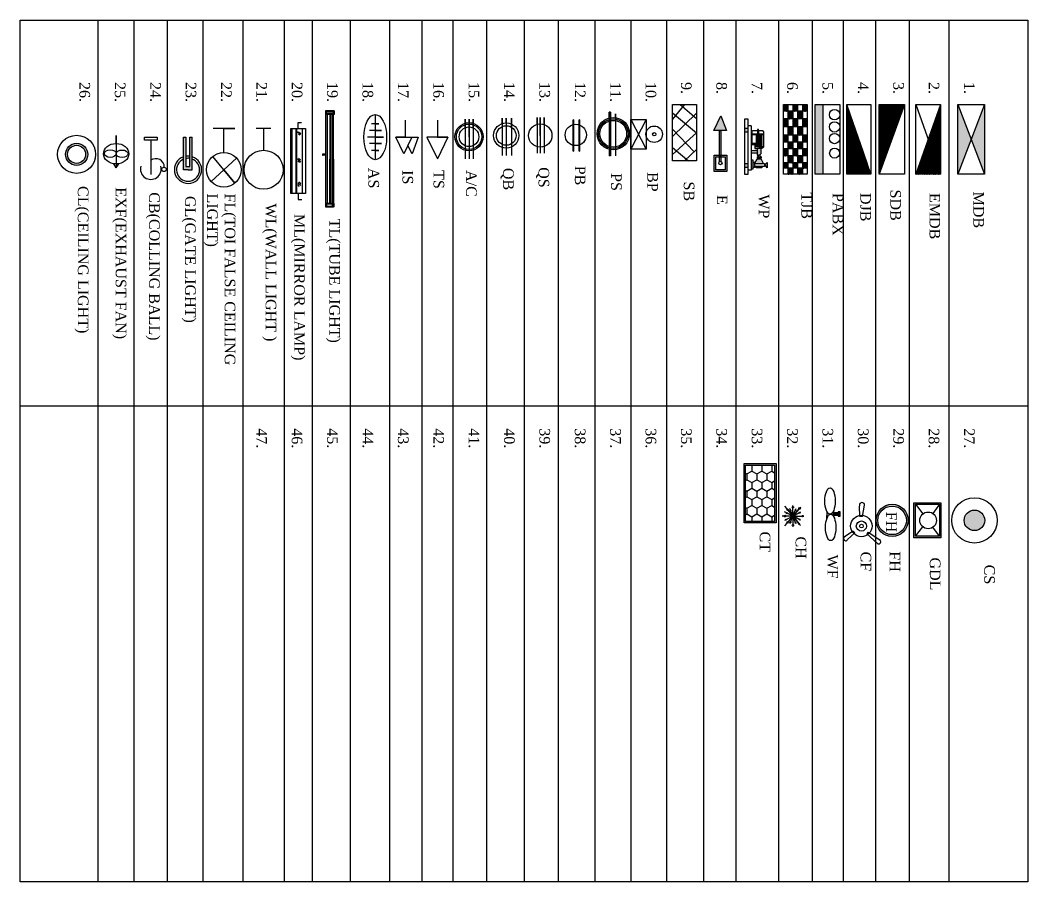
# Model space of a CAD drawing. Header units: inches. Extents: x -864 to 7238, y 1071 to 2315.
# Drawn here: x 6952.7 to 7237.6, y 1092.5 to 1336.1 of the extents above; entities that cross this region are included whole.
import ezdxf

# ---------------------------------------------------------------- set-up
doc = ezdxf.new("R2010")
doc.units = ezdxf.units.IN
for name, color, linetype in [('AC', 52, 'Continuous'), ('AS', 11, 'Continuous'), ('BP', 6, 'Continuous'), ('CL', 20, 'Continuous'), ('CS', 90, 'Continuous'), ('DJB', 130, 'Continuous'), ('Door', 201, 'Continuous'), ('E', 10, 'Continuous'), ('EMDB', 90, 'Continuous'), ('EXF', 184, 'Continuous'), ('FL', 10, 'Continuous'), ('GDL', 244, 'Continuous'), ('IS', 193, 'Continuous'), ('Layer1', 6, 'Continuous'), ('MDB', 1, 'Continuous'), ('PABX', 66, 'Continuous'), ('PB', 170, 'Continuous'), ('PS', 22, 'Continuous'), ('QB', 40, 'Continuous'), ('QS', 20, 'Continuous'), ('SB', 5, 'Continuous'), ('SDB', 14, 'Continuous'), ('tj', 106, 'Continuous'), ('TJB', 16, 'Continuous'), ('TL', 6, 'Continuous'), ('TS', 21, 'Continuous'), ('WL', 130, 'Continuous')]:
    doc.layers.add(name, color=color, linetype=linetype)
doc.styles.get("Standard").update_dxf_attribs({"font": 'times.ttf'})
pattern_1 = [(315, (7054.87695, 1517.70427), (0.08838835, 0.08838835), [])]

# ---------------------------------------------------------------- blocks, each defined once
blk = doc.blocks.new('CF')
for p, q in [((6037.72, 1830.31), (6039.92, 1833.58)), ((6038.16, 1829.89), (6040.97, 1832.88)), ((6033.29, 1828.68), (6030.07, 1829.25)), ((6037.72, 1830.31), (6038.16, 1829.89)), ((6029.84, 1827.84), (6029.83, 1827.84)), ((6033.29, 1827.89), (6030.33, 1827.85)), ((6033.29, 1828.68), (6033.29, 1827.89)), ((6037.88, 1826.54), (6037.39, 1826.07)), ((6037.39, 1826.07), (6039.04, 1823.62)), ((6037.88, 1826.54), (6039.82, 1824.44))]:
    blk.add_line(p, q)
for radius in [3.04, 1.43, 0.523]:
    blk.add_circle((6035.99, 1828.35), radius)
for centre, radius, start, end in [((6040.43, 1833.24), 0.633, 316.8291, 156.5651), ((6030.07, 1828.52), 0.723, 70.015, 290.2697), ((6039.58, 1823.89), 0.604, 205.9029, 67.2743)]:
    blk.add_arc(centre, radius, start, end)
at = {"insert": (6043.22, 1831.13), "char_height": 3, "width": 24.2063, "attachment_point": 1}
blk.add_mtext('{\\fTimes New Roman|b0|i0|c0|p18;CF}', dxfattribs=at)

msp = doc.modelspace()

# ---------------------------------------------------------------- hatches: boundary and pattern name
at = {"layer": 'BP'}
h = msp.add_hatch(color=256, dxfattribs=at)
h.paths.add_polyline_path([(7157.41, 1210.73), (7157.41, 1193.98), (7166.42, 1193.98), (7166.42, 1210.73)])
h.paths.add_polyline_path([(7157.81, 1210.33), (7157.81, 1194.38), (7166.02, 1194.38), (7166.02, 1210.33)], flags=16)
h = msp.add_hatch(dxfattribs=at)
h.set_pattern_fill('HONEY', color=256, scale=12.907929, angle=-90, style=0)
h.set_pattern_definition([(270, (5820.9696, 5193.9258), (1.3973243, -2.4202367), [1.6134911, -3.2269823]), (30, (5820.9696, 5193.9258), (1.39732432, 2.4202367), [1.6134911, -3.2269823]), (330, (5820.9696, 5193.9258), (2.79464864, -5e-09), [-3.2269823, 1.6134911])])
h.paths.add_polyline_path([(7166.02, 1194.38), (7166.02, 1210.33), (7157.81, 1210.33), (7157.81, 1194.38)])
at = {"layer": 'CL'}
h = msp.add_hatch(color=256, dxfattribs=at)
h.paths.add_polyline_path([(6971.85, 1298.14, 1), (6965.56, 1298.14, 1)])
h.paths.add_polyline_path([(6971.25, 1298.14, 1), (6966.16, 1298.14, 1)], flags=16)
at = {"layer": 'CS'}
msp.add_hatch(color=256, dxfattribs=at).paths.add_polyline_path([(7225.42, 1194.69, 1), (7219.6, 1194.69, 1)])
at = {"layer": 'DJB'}
h = msp.add_hatch(dxfattribs=at)
h.set_pattern_fill('ANSI31', color=256, angle=-90, style=0)
h.set_pattern_definition(pattern_1)
h.paths.add_polyline_path([(7186.43, 1292.53), (7193.26, 1292.53), (7186.43, 1312.21)])
h = msp.add_hatch(color=256, dxfattribs=at)
h.paths.add_polyline_path([(7203.78, 1194.69, 1), (7194.7, 1194.69, 1)])
h.paths.add_polyline_path([(7203.28, 1194.69, 1), (7195.2, 1194.69, 1)], flags=16)
h.paths.add_polyline_path([(7201.28, 1197.86), (7201.28, 1190.86), (7196.78, 1190.86), (7196.78, 1197.86)], flags=8)
at = {"layer": 'E'}
h = msp.add_hatch(color=256, dxfattribs=at)
h.paths.add_polyline_path([(7152, 1297.41), (7152, 1293.8), (7149.39, 1293.8), (7149.39, 1297.41), (7150.43, 1297.41), (7150.43, 1297.91), (7148.89, 1297.91), (7148.89, 1293.3), (7152.5, 1293.3), (7152.5, 1297.91), (7150.88, 1297.91), (7150.88, 1297.41)])
h.paths.add_polyline_path([(7150.88, 1296.12), (7150.88, 1297.41), (7150.43, 1297.41), (7150.43, 1296.05, -0.164945), (7150.72, 1296.15, -0.087892)], flags=17)
h.paths.add_polyline_path([(7150.88, 1297.91), (7150.88, 1304.87), (7150.43, 1304.87), (7150.43, 1297.91)])
h.paths.add_polyline_path([(7152.45, 1304.87), (7150.82, 1309.04), (7148.82, 1304.87)])
msp.add_hatch(color=256, dxfattribs=at).paths.add_polyline_path([(7150.88, 1297.41), (7150.88, 1297.91), (7150.43, 1297.91), (7150.43, 1297.41)])
at = {"layer": 'EMDB'}
h = msp.add_hatch(dxfattribs=at)
h.set_pattern_fill('ANSI35', color=256, angle=-90, style=0)
h.set_pattern_definition([(315, (7054.87695, 1517.70427), (0.1767767, 0.1767767), []), (315, (7054.87695, 1517.5275), (0.1767767, 0.1767767), [0.3125, -0.0625, 0, -0.0625])])
h.paths.add_polyline_path([(7212.93, 1292.53), (7212.93, 1312.21), (7209.44, 1302.37)])
h.paths.add_polyline_path([(7212.93, 1292.53), (7209.44, 1302.37), (7205.95, 1292.53)])
at = {"layer": 'GDL'}
h = msp.add_hatch(color=256, dxfattribs=at)
h.paths.add_polyline_path([(7205.41, 1199.68), (7205.41, 1189.78), (7213.04, 1189.78), (7213.04, 1199.68)])
h.paths.add_polyline_path([(7205.81, 1199.28), (7205.81, 1190.18), (7212.64, 1190.18), (7212.64, 1199.28)], flags=16)
at = {"layer": 'Layer1'}
h = msp.add_hatch(color=256, dxfattribs=at)
h.paths.add_polyline_path([(7184.03, 1196.36), (7184.03, 1196.83), (7182.6, 1196.83), (7182.59, 1196.63), (7182.59, 1196.18), (7183.01, 1196.18), (7183.01, 1196.36)])
h.paths.add_polyline_path([(7184.55, 1195.88), (7184.55, 1197.09), (7184.03, 1197.09), (7184.03, 1195.88)])
at = {"layer": 'MDB'}
h = msp.add_hatch(color=256, dxfattribs=at)
h.paths.add_polyline_path([(7225.39, 1292.53), (7225.39, 1312.21), (7221.61, 1302.37)])
h.paths.add_polyline_path([(7221.61, 1302.37), (7217.83, 1312.21), (7217.83, 1292.53)])
h = msp.add_hatch(color=256, dxfattribs=at)
edge = h.paths.add_edge_path()
edge.add_arc((7171.19, 1195.88), 0.0566, 0, 360)
edge = h.paths.add_edge_path()
edge.add_arc((7171.19, 1198.4), 0.184, 0, 360)
edge = h.paths.add_edge_path()
edge.add_arc((7171.89, 1197.58), 0.139, 0, 360)
edge = h.paths.add_edge_path()
edge.add_arc((7173.06, 1198.06), 0.232, 0, 360)
edge = h.paths.add_edge_path()
edge.add_arc((7173.05, 1196.85), 0.148, 0, 360)
edge = h.paths.add_edge_path()
edge.add_arc((7173.94, 1195.88), 0.195, 0, 360)
edge = h.paths.add_edge_path()
edge.add_arc((7173.06, 1194.93), 0.136, 0, 360)
edge = h.paths.add_edge_path()
edge.add_arc((7172.98, 1193.66), 0.132, 0, 360)
edge = h.paths.add_edge_path()
edge.add_arc((7171.96, 1194), 0.133, 0, 360)
edge = h.paths.add_edge_path()
edge.add_arc((7171.19, 1193.3), 0.175, 0, 360)
edge = h.paths.add_edge_path()
edge.add_arc((7170.46, 1194.15), 0.158, 0, 360)
edge = h.paths.add_edge_path()
edge.add_arc((7169.72, 1194.15), 0.22, 0, 360)
edge = h.paths.add_edge_path()
edge.add_arc((7169.3, 1194.89), 0.136, 0, 360)
edge = h.paths.add_edge_path()
edge.add_arc((7168.89, 1195.88), 0.233, 0, 360)
edge = h.paths.add_edge_path()
edge.add_arc((7169.5, 1196.73), 0.161, 0, 360)
edge = h.paths.add_edge_path()
edge.add_arc((7169.71, 1197.7), 0.191, 0, 360)
edge = h.paths.add_edge_path()
edge.add_arc((7170.54, 1197.45), 0.142, 0, 360)
at = {"layer": 'PABX'}
msp.add_hatch(color=256, dxfattribs=at).paths.add_polyline_path([(7179.69, 1292.53), (7179.69, 1312.21), (7177.48, 1312.21), (7177.48, 1292.53)])
at = {"layer": 'PB'}
h = msp.add_hatch(color=256, dxfattribs=at)
h.paths.add_polyline_path([(7110.91, 1306.44), (7110.91, 1307.87, 1), (7110.81, 1307.87), (7110.81, 1306.48, -0.008971)])
h.paths.add_polyline_path([(7109.21, 1306.59), (7109.21, 1307.87, 1), (7109.11, 1307.87), (7109.11, 1306.57, -0.008622)])
h.paths.add_polyline_path([(7110.91, 1300.82), (7110.91, 1306.44, 0.008971), (7110.81, 1306.48), (7110.81, 1300.78, 0.008971)])
h.paths.add_polyline_path([(7109.21, 1300.67), (7109.21, 1306.59, 0.008622), (7109.11, 1306.57), (7109.11, 1300.69, 0.008622)])
h.paths.add_polyline_path([(7110.91, 1299.05), (7110.91, 1300.82, -0.008971), (7110.81, 1300.78), (7110.81, 1299.05, 1)])
h.paths.add_polyline_path([(7109.21, 1299.05), (7109.21, 1300.67, -0.008622), (7109.11, 1300.69), (7109.11, 1299.05, 1)])
at = {"layer": 'PS'}
h = msp.add_hatch(color=256, dxfattribs=at)
h.paths.add_polyline_path([(7119.66, 1308.49), (7119.66, 1310.09), (7119.26, 1310.09), (7119.26, 1308.4, -0.02234)])
h.paths.add_polyline_path([(7119.66, 1308.08), (7119.66, 1308.49, 0.02234), (7119.26, 1308.4), (7119.26, 1307.99, -0.024593)])
h.paths.add_polyline_path([(7119.66, 1307.67), (7119.66, 1308.08, 0.024593), (7119.26, 1307.99), (7119.26, 1307.57, -0.027368)])
h.paths.add_polyline_path([(7119.66, 1300.27), (7119.66, 1307.67, 0.027368), (7119.26, 1307.57), (7119.26, 1300.37, 0.027368)])
h.paths.add_polyline_path([(7119.66, 1299.86), (7119.66, 1300.27, -0.027368), (7119.26, 1300.37), (7119.26, 1299.95, 0.024593)])
h.paths.add_polyline_path([(7119.66, 1299.45), (7119.66, 1299.86, -0.024593), (7119.26, 1299.95), (7119.26, 1299.54, 0.02234)])
h.paths.add_polyline_path([(7119.66, 1297.68), (7119.66, 1299.45, -0.02234), (7119.26, 1299.54), (7119.26, 1297.68)])
at = {"layer": 'SDB'}
h = msp.add_hatch(dxfattribs=at)
h.set_pattern_fill('ANSI31', color=256, angle=-90, style=0)
h.set_pattern_definition(pattern_1)
h.paths.add_polyline_path([(7195.54, 1292.53), (7202.78, 1312.21), (7195.54, 1312.21)])
at = {"layer": 'tj'}
h = msp.add_hatch(color=256, dxfattribs=at)
h.paths.add_polyline_path([(7158.5, 1304.38), (7158.5, 1305.48), (7157.47, 1305.48), (7157.47, 1304.38)])
h.paths.add_polyline_path([(7158.5, 1294.39), (7158.5, 1295.42), (7157.47, 1295.42), (7157.47, 1294.39)])
h.paths.add_polyline_path([(7162.87, 1295.55), (7162.18, 1296.86), (7161.21, 1296.88), (7160.32, 1295.55)])
h.paths.add_polyline_path([(7160.32, 1294.44), (7160.32, 1295.91), (7159.93, 1295.91), (7159.93, 1294.44)])
h.paths.add_polyline_path([(7159.93, 1294.08), (7159.93, 1296.46), (7159.39, 1296.46), (7159.39, 1294.08)])
h.paths.add_polyline_path([(7163.93, 1294.37), (7163.93, 1295.86), (7163.47, 1295.34), (7163.18, 1295.34), (7163.18, 1294.87), (7163.54, 1294.87)])
h.paths.add_polyline_path([(7162.18, 1297.45), (7161.74, 1297.92), (7161.46, 1297.92), (7161.21, 1297.45)])
h.paths.add_polyline_path([(7162.18, 1297.11), (7162.18, 1297.45), (7161.21, 1297.45), (7161.21, 1297.11)])
h.paths.add_polyline_path([(7161.46, 1297.92), (7161.74, 1297.92), (7162.2, 1298.4), (7162.2, 1299.75), (7161.05, 1299.75), (7161.05, 1297.89)])
h.paths.add_polyline_path([(7161.73, 1299.75), (7161.73, 1300.31), (7160.74, 1300.31), (7160.74, 1301.18), (7159.39, 1301.18), (7159.39, 1300.9), (7160.39, 1300.9), (7160.39, 1300.73), (7160.39, 1299.75), (7161.05, 1299.75)])
h.paths.add_polyline_path([(7162.2, 1299.75), (7162.27, 1299.8), (7162.27, 1300.31), (7161.91, 1300.31), (7161.91, 1299.75)])
h.paths.add_polyline_path([(7162.93, 1300.31), (7162.27, 1300.31), (7162.27, 1299.8)])
h.paths.add_polyline_path([(7162.93, 1300.31), (7162.93, 1303.67), (7162.27, 1303.67), (7162.27, 1300.31)])
h.paths.add_polyline_path([(7162.93, 1303.67), (7162.93, 1303.87), (7162.27, 1303.87), (7162.27, 1303.67)])
h.paths.add_polyline_path([(7161.45, 1303.87), (7161.45, 1304.82), (7161.16, 1304.82), (7161.16, 1303.87)])
h.paths.add_polyline_path([(7161.45, 1300.31), (7161.45, 1303.67), (7161.16, 1303.67), (7161.16, 1300.31)])
h.paths.add_polyline_path([(7161.45, 1304.82), (7161.45, 1305.2), (7161.16, 1305.2), (7161.16, 1304.82)])
h.paths.add_polyline_path([(7161.91, 1303.67), (7161.91, 1303.87), (7161.73, 1303.87), (7161.73, 1303.67)])
h.paths.add_polyline_path([(7161.91, 1300.31), (7161.91, 1303.67), (7161.73, 1303.67), (7161.73, 1300.31)])
h.paths.add_polyline_path([(7160.99, 1300.31), (7160.99, 1303.67), (7160.84, 1303.67), (7160.84, 1300.31)])
h.paths.add_polyline_path([(7160.99, 1303.67), (7160.99, 1303.87), (7160.84, 1303.87), (7160.84, 1303.67)])
h = msp.add_hatch(color=256, dxfattribs=at)
h.paths.add_polyline_path([(7159.57, 1301.18), (7159.57, 1303.67), (7159.39, 1303.67), (7159.39, 1301.18)])
h.paths.add_polyline_path([(7159.57, 1303.87), (7159.57, 1304.61), (7159.39, 1304.41), (7159.39, 1303.87)])
h.paths.add_polyline_path([(7159.57, 1303.67), (7159.57, 1303.87), (7159.39, 1303.87), (7159.39, 1303.67)])
msp.add_hatch(color=256, dxfattribs=at).paths.add_polyline_path([(7162.42, 1294.31), (7162.42, 1294.74), (7160.81, 1294.74), (7160.81, 1294.31)])
at = {"layer": 'TJB'}
h = msp.add_hatch(dxfattribs=at)
h.set_pattern_fill('ANSI33', color=256, angle=-90, style=0)
h.set_pattern_definition([(315, (7054.87695, 1517.70427), (0.1767767, 0.1767767), []), (315, (7054.87695, 1517.5275), (0.1767767, 0.1767767), [0.125, -0.0625])])
h.paths.add_polyline_path([(7175.23, 1310.3), (7175.23, 1312.21), (7173.86, 1312.21), (7173.86, 1310.3)])
h.paths.add_polyline_path([(7175.23, 1305.91), (7175.23, 1308.16), (7173.86, 1308.16), (7173.86, 1305.91)])
h.paths.add_polyline_path([(7175.23, 1301.58), (7175.23, 1303.56), (7173.86, 1303.56), (7173.86, 1301.58)])
h.paths.add_polyline_path([(7175.23, 1297.71), (7175.23, 1299.7), (7173.86, 1299.7), (7173.86, 1297.71)])
h.paths.add_polyline_path([(7175.23, 1294.22), (7175.23, 1295.73), (7173.86, 1295.73), (7173.86, 1294.22)])
h.paths.add_polyline_path([(7173.86, 1308.16), (7173.86, 1310.3), (7172.5, 1310.3), (7172.5, 1308.16)])
h.paths.add_polyline_path([(7173.86, 1303.56), (7173.86, 1305.91), (7172.5, 1305.91), (7172.5, 1303.56)])
h.paths.add_polyline_path([(7173.86, 1299.7), (7173.86, 1301.58), (7172.5, 1301.58), (7172.5, 1299.7)])
h.paths.add_polyline_path([(7173.86, 1295.73), (7173.86, 1297.71), (7172.5, 1297.71), (7172.5, 1295.73)])
h.paths.add_polyline_path([(7173.86, 1292.53), (7173.86, 1294.22), (7172.5, 1294.22), (7172.5, 1292.53)])
h.paths.add_polyline_path([(7172.5, 1310.3), (7172.5, 1312.21), (7171.15, 1312.21), (7171.15, 1310.3)])
h.paths.add_polyline_path([(7172.5, 1305.91), (7172.5, 1308.16), (7171.15, 1308.16), (7171.15, 1305.91)])
h.paths.add_polyline_path([(7172.5, 1301.58), (7172.5, 1303.56), (7171.15, 1303.56), (7171.15, 1301.58)])
h.paths.add_polyline_path([(7172.5, 1297.71), (7172.5, 1299.7), (7171.15, 1299.7), (7171.15, 1297.71)])
h.paths.add_polyline_path([(7172.5, 1294.22), (7172.5, 1295.73), (7171.15, 1295.73), (7171.15, 1294.22)])
h.paths.add_polyline_path([(7171.15, 1308.16), (7171.15, 1310.3), (7169.79, 1310.3), (7169.79, 1308.16)])
h.paths.add_polyline_path([(7171.15, 1303.56), (7171.15, 1305.91), (7169.79, 1305.91), (7169.79, 1303.56)])
h.paths.add_polyline_path([(7171.15, 1299.7), (7171.15, 1301.58), (7169.79, 1301.58), (7169.79, 1299.7)])
h.paths.add_polyline_path([(7171.15, 1295.73), (7171.15, 1297.71), (7169.79, 1297.71), (7169.79, 1295.73)])
h.paths.add_polyline_path([(7171.15, 1292.53), (7171.15, 1294.22), (7169.79, 1294.22), (7169.79, 1292.53)])
h.paths.add_polyline_path([(7169.79, 1310.3), (7169.79, 1312.21), (7168.54, 1312.21), (7168.54, 1310.3)])
h.paths.add_polyline_path([(7169.79, 1305.91), (7169.79, 1308.16), (7168.54, 1308.16), (7168.54, 1305.91)])
h.paths.add_polyline_path([(7169.79, 1301.58), (7169.79, 1303.56), (7168.54, 1303.56), (7168.54, 1301.58)])
h.paths.add_polyline_path([(7169.79, 1297.71), (7169.79, 1299.7), (7168.54, 1299.7), (7168.54, 1297.71)])
h.paths.add_polyline_path([(7169.79, 1294.22), (7169.79, 1295.73), (7168.54, 1295.73), (7168.54, 1294.22)])
at = {"layer": 'TL'}
h = msp.add_hatch(color=256, dxfattribs=at)
h.paths.add_polyline_path([(7041.07, 1284.09), (7041.07, 1284.27), (7039.31, 1284.27), (7039.31, 1284.09)], flags=17)
h.paths.add_polyline_path([(7041.35, 1283.35), (7041.35, 1284.27), (7041.07, 1284.27), (7041.07, 1283.54), (7039.31, 1283.54), (7039.31, 1284.27), (7039.09, 1284.27), (7039.09, 1283.35)])
h.paths.add_polyline_path([(7041.27, 1309.44), (7041.27, 1309.68), (7039.31, 1309.68), (7039.31, 1309.44)])
h.paths.add_polyline_path([(7041.49, 1309.44), (7041.49, 1310.44), (7039.09, 1310.44), (7039.09, 1309.44), (7039.31, 1309.44), (7039.31, 1310.24), (7041.27, 1310.24), (7041.27, 1309.44)])
h = msp.add_hatch(color=256, dxfattribs=at)
h.paths.add_polyline_path([(7039.54, 1284.27), (7039.54, 1309.44), (7039.09, 1309.44), (7039.09, 1284.27)])
h.paths.add_polyline_path([(7040.55, 1284.27), (7040.55, 1309.44), (7040.29, 1309.44), (7040.22, 1284.27)])
h.paths.add_polyline_path([(7041.35, 1284.27), (7041.24, 1309.44), (7041.07, 1309.44), (7041.07, 1284.27)])
h = msp.add_hatch(color=6, dxfattribs=at)
h.paths.add_polyline_path([(7030.9, 1287.04), (7030.9, 1305.44), (7030.71, 1305.44), (7030.71, 1287.04)])
h.paths.add_polyline_path([(7029.59, 1287.04), (7029.59, 1305.44), (7029.27, 1305.44), (7029.27, 1287.04)])
for points in [[(7039.09, 1297.89), (7039.09, 1298.21), (7038.37, 1298.21, 1), (7038.37, 1297.89), (7038.42, 1297.89)], [(7041.49, 1283.35), (7041.49, 1284.27), (7041.35, 1284.27), (7041.35, 1284.27), (7041.07, 1284.27), (7041.07, 1283.54), (7039.31, 1283.54), (7039.31, 1284.27), (7039.09, 1284.27), (7039.09, 1283.35), (7041.35, 1283.35)]]:
    msp.add_hatch(color=256, dxfattribs=at).paths.add_polyline_path(points)
at = {"layer": 'WL'}
msp.add_hatch(color=256, dxfattribs=at).paths.add_polyline_path([(7000.21, 1293.78), (7001.36, 1293.78), (7001.36, 1303.02), (7000.76, 1303.02), (7000.76, 1294.69), (6999.57, 1294.69), (6999.57, 1303.02), (6998.94, 1303.02), (6998.94, 1293.78)])

# ---------------------------------------------------------------- linework, layer by layer
for p, q in [((6974.66, 1336.07), (6974.66, 1092.51)), ((6984.91, 1336.07), (6984.91, 1092.51)), ((6994.33, 1336.07), (6994.33, 1092.51)), ((7004.36, 1336.07), (7004.36, 1092.51)), ((7015.66, 1336.07), (7015.66, 1092.51)), ((7027.41, 1336.07), (7027.41, 1092.51)), ((7035.25, 1336.07), (7035.25, 1092.51)), ((7046.02, 1336.07), (7046.02, 1092.51)), ((7057.12, 1336.07), (7057.12, 1092.51)), ((7066.26, 1336.07), (7066.26, 1092.51)), ((7075.08, 1336.07), (7075.08, 1092.51)), ((7084.55, 1336.07), (7084.55, 1092.51)), ((7095.18, 1336.07), (7095.18, 1092.51)), ((7104.79, 1336.07), (7104.79, 1092.51)), ((7115.23, 1336.07), (7115.23, 1092.51)), ((7125.35, 1336.07), (7125.35, 1092.51)), ((7135.48, 1336.07), (7135.48, 1092.51)), ((7145.92, 1336.07), (7145.92, 1092.51)), ((7155.06, 1336.07), (7155.06, 1092.51)), ((7167.14, 1336.07), (7167.14, 1092.51)), ((7176.61, 1336.07), (7176.61, 1092.51)), ((7185.42, 1336.07), (7185.42, 1092.51)), ((7194.57, 1336.07), (7194.57, 1092.51)), ((7204.03, 1336.07), (7204.03, 1092.51)), ((7215.3, 1336.07), (7215.3, 1092.51)), ((7237.6, 1226.97), (6952.75, 1226.97))]:
    msp.add_line(p, q)
msp.add_lwpolyline([(7237.6, 1336.07), (7237.6, 1092.51), (6952.75, 1092.51), (6952.75, 1336.07)], close=True)
at = {"layer": 'AC'}
for p, q in [((7078.51, 1305.66), (7078.51, 1308.04)), ((7078.51, 1308.04), (7078.51, 1296.83)), ((7079.63, 1303.12), (7079.63, 1308.04)), ((7079.63, 1308.04), (7079.63, 1296.83)), ((7080.81, 1305.63), (7080.81, 1308.04)), ((7080.81, 1308.04), (7080.81, 1296.83))]:
    msp.add_line(p, q, dxfattribs=at)
for radius in [3.98, 3.58, 2.78]:
    msp.add_circle((7079.63, 1303.12), radius, dxfattribs=at)
at = {"layer": 'AS'}
for p, q in [((7053.12, 1309.39), (7053.12, 1296.64)), ((7054.86, 1304.91), (7051.46, 1304.91)), ((7054.18, 1306.72), (7052.06, 1306.72)), ((7053.12, 1306.72), (7054.18, 1306.72)), ((7053.12, 1304.91), (7054.86, 1304.91)), ((7055.47, 1303.01), (7050.97, 1303.01)), ((7053.12, 1303.01), (7055.47, 1303.01)), ((7054.86, 1301.2), (7051.46, 1301.2)), ((7054.18, 1299.23), (7052.06, 1299.23)), ((7053.12, 1301.2), (7054.86, 1301.2)), ((7053.12, 1299.23), (7054.18, 1299.23))]:
    msp.add_line(p, q, dxfattribs=at)
msp.add_ellipse((7053.12, 1303.01), major_axis=(0, 6.38), ratio=0.505636, dxfattribs=at)
at = {"layer": 'BP'}
for p, q in [((7129.7, 1308.02), (7125.35, 1299.63)), ((7125.35, 1308.02), (7129.7, 1299.63))]:
    msp.add_line(p, q, dxfattribs=at)
for points in [[(7129.7, 1308.02), (7129.7, 1299.63), (7125.35, 1299.63), (7125.35, 1308.02)], [(7166.42, 1210.73), (7166.42, 1193.98), (7157.41, 1193.98), (7157.41, 1210.73)], [(7166.02, 1210.33), (7166.02, 1194.38), (7157.81, 1194.38), (7157.81, 1210.33)]]:
    msp.add_lwpolyline(points, close=True, dxfattribs=at)
for radius in [2.33, 0.455]:
    msp.add_circle((7131.98, 1303.82), radius, dxfattribs=at)
at = {"layer": 'CL'}
for radius in [5.38, 3.15, 2.55]:
    msp.add_circle((6968.71, 1298.14), radius, dxfattribs=at)
at = {"layer": 'CS'}
for radius in [6.41, 2.91]:
    msp.add_circle((7222.51, 1194.69), radius, dxfattribs=at)
at = {"layer": 'DJB'}
msp.add_line((7193.26, 1292.53), (7186.43, 1312.21), dxfattribs=at)
msp.add_lwpolyline([(7193.26, 1312.21), (7193.26, 1292.53), (7186.43, 1292.53), (7186.43, 1312.21)], close=True, dxfattribs=at)
for radius in [4.54, 4.04]:
    msp.add_circle((7199.24, 1194.69), radius, dxfattribs=at)
at = {"layer": 'E'}
for p, q in [((7148.82, 1304.87), (7150.82, 1309.04)), ((7150.82, 1309.04), (7152.45, 1304.87)), ((7152.45, 1304.87), (7148.82, 1304.87)), ((7150.43, 1296.05), (7150.43, 1304.87)), ((7150.43, 1304.87), (7150.88, 1304.87)), ((7150.88, 1296.12), (7150.88, 1304.87))]:
    msp.add_line(p, q, dxfattribs=at)
for points in [[(7152.5, 1297.91), (7152.5, 1293.3), (7148.89, 1293.3), (7148.89, 1297.91)], [(7152, 1297.41), (7152, 1293.8), (7149.39, 1293.8), (7149.39, 1297.41)]]:
    msp.add_lwpolyline(points, close=True, dxfattribs=at)
msp.add_circle((7150.72, 1295.68), 0.467, dxfattribs=at)
at = {"layer": 'EMDB'}
for p, q in [((7212.93, 1312.21), (7205.95, 1292.53)), ((7205.95, 1312.21), (7212.93, 1292.53))]:
    msp.add_line(p, q, dxfattribs=at)
msp.add_lwpolyline([(7212.93, 1312.21), (7212.93, 1292.53), (7205.95, 1292.53), (7205.95, 1312.21)], close=True, dxfattribs=at)
at = {"layer": 'EXF'}
for p, q in [((6979.89, 1301.21), (6979.89, 1303.43)), ((6979.89, 1303.43), (6979.89, 1294.37)), ((6979.89, 1294.37), (6979.26, 1295.46)), ((6979.89, 1294.37), (6980.68, 1295.48))]:
    msp.add_line(p, q, dxfattribs=at)
at = {"layer": 'FL'}
for p, q in [((7013.48, 1305.44), (7007.33, 1305.44)), ((7010.32, 1298.66), (7010.32, 1305.44)), ((7010.32, 1305.44), (7013.48, 1305.44)), ((6989.69, 1302.14), (6989.69, 1292.46)), ((7013.91, 1297.09), (7006.74, 1290.46)), ((7013.47, 1290.04), (7007.18, 1297.51)), ((7010.32, 1293.78), (7013.47, 1290.04))]:
    msp.add_line(p, q, dxfattribs=at)
msp.add_lwpolyline([(6991.49, 1302.98), (6991.49, 1302.14), (6987.9, 1302.14), (6987.9, 1302.98)], close=True, dxfattribs=at)
for centre, radius in [((7010.32, 1293.78), 4.88), ((6993.41, 1293.9), 0.617)]:
    msp.add_circle(centre, radius, dxfattribs=at)
for centre, radius, start, end in [((6991.1, 1294.52), 2.4, 359.6469, 125.8671), ((6989.69, 1293.99), 2.94, 164.1067, 15.8933)]:
    msp.add_arc(centre, radius, start, end, dxfattribs=at)
at = {"layer": 'GDL'}
for p, q in [((7205.81, 1199.28), (7207.96, 1196.55)), ((7212.64, 1199.28), (7210.77, 1196.62)), ((7205.81, 1190.18), (7207.94, 1192.85)), ((7212.64, 1190.18), (7210.78, 1192.77))]:
    msp.add_line(p, q, dxfattribs=at)
for points in [[(7213.04, 1199.68), (7213.04, 1189.78), (7205.41, 1189.78), (7205.41, 1199.68)], [(7212.64, 1199.28), (7212.64, 1190.18), (7205.81, 1190.18), (7205.81, 1199.28)]]:
    msp.add_lwpolyline(points, close=True, dxfattribs=at)
msp.add_circle((7209.41, 1194.69), 2.36, dxfattribs=at)
at = {"layer": 'IS'}
for p, q in [((7061.6, 1307.82), (7061.6, 1303.01)), ((7061.6, 1303.01), (7058.96, 1303.01)), ((7058.96, 1303.01), (7063.49, 1303.01)), ((7061.22, 1298.29), (7058.96, 1303.01)), ((7063.49, 1303.01), (7061.22, 1298.29)), ((7063.49, 1303.01), (7065.28, 1303.01)), ((7065.28, 1303.01), (7063.58, 1298.29)), ((7063.58, 1298.29), (7062.36, 1300.65))]:
    msp.add_line(p, q, dxfattribs=at)
at = {"layer": 'Layer1'}
for p, q in [((7180.74, 1197.26), (7180.69, 1194.93)), ((7182.62, 1197.26), (7182.56, 1196)), ((7184.03, 1196.36), (7183.01, 1196.36)), ((7183.01, 1196.36), (7183.01, 1196.18))]:
    msp.add_line(p, q, dxfattribs=at)
for points in [[(7182.59, 1196.83), (7182.59, 1196.18), (7184.03, 1196.18), (7184.03, 1196.83)], [(7184.03, 1197.09), (7184.03, 1195.88), (7184.55, 1195.88), (7184.55, 1197.09)]]:
    msp.add_lwpolyline(points, close=True, dxfattribs=at)
for centre in [(7181.68, 1200.15), (7181.87, 1192.69)]:
    msp.add_ellipse(centre, major_axis=(0, -3.74), ratio=0.392757, dxfattribs=at)
at = {"layer": 'MDB'}
for p, q in [((7225.39, 1312.21), (7217.83, 1292.53)), ((7217.83, 1312.21), (7225.39, 1292.53))]:
    msp.add_line(p, q, dxfattribs=at)
msp.add_lwpolyline([(7225.39, 1312.21), (7225.39, 1292.53), (7217.83, 1292.53), (7217.83, 1312.21)], close=True, dxfattribs=at)
for centre, radius in [((7169.5, 1196.73), 0.161), ((7169.71, 1197.7), 0.191), ((7170.54, 1197.45), 0.142), ((7171.19, 1198.4), 0.184), ((7171.89, 1197.58), 0.139), ((7173.06, 1198.06), 0.232), ((7173.05, 1196.85), 0.148), ((7168.89, 1195.88), 0.233), ((7169.3, 1194.89), 0.136), ((7169.72, 1194.15), 0.22), ((7170.46, 1194.15), 0.158), ((7171.19, 1195.88), 0.371), ((7171.19, 1195.88), 0.0566), ((7171.19, 1195.88), 0.00825), ((7171.96, 1194), 0.133), ((7172.98, 1193.66), 0.132), ((7173.06, 1194.93), 0.136), ((7173.94, 1195.88), 0.195), ((7171.19, 1193.3), 0.175)]:
    msp.add_circle(centre, radius, dxfattribs=at)
at = {"layer": 'PABX'}
msp.add_line((7179.69, 1312.21), (7179.69, 1292.53), dxfattribs=at)
msp.add_lwpolyline([(7184.42, 1312.21), (7184.42, 1292.53), (7177.48, 1292.53), (7177.48, 1312.21)], close=True, dxfattribs=at)
for centre, radius in [((7182.97, 1309.35), 1.48), ((7182.97, 1305.88), 1.47), ((7182.97, 1302.6), 1.46), ((7182.97, 1298.49), 1.4)]:
    msp.add_circle(centre, radius, dxfattribs=at)
at = {"layer": 'PB'}
for p, q in [((7109.11, 1299.05), (7109.11, 1307.87)), ((7109.21, 1306.44), (7109.21, 1307.87)), ((7109.21, 1307.87), (7109.21, 1299.05)), ((7110.81, 1299.05), (7110.81, 1307.87)), ((7110.91, 1306.44), (7110.91, 1307.87)), ((7110.91, 1307.87), (7110.91, 1299.05)), ((7109.21, 1299.05), (7109.21, 1299.05)), ((7110.91, 1299.05), (7110.91, 1299.05))]:
    msp.add_line(p, q, dxfattribs=at)
msp.add_circle((7109.82, 1303.63), 3.02, dxfattribs=at)
for centre, start, end in [((7109.16, 1307.87), 0, 180), ((7110.86, 1307.87), 0, 180), ((7109.16, 1299.05), 180, 0), ((7110.86, 1299.05), 180, 0)]:
    msp.add_arc(centre, 0.0508, start, end, dxfattribs=at)
at = {"layer": 'PS'}
msp.add_line((7119.66, 1297.68), (7119.26, 1297.68), dxfattribs=at)
at = {"layer": 'QB'}
for p, q in [((7088.96, 1306.82), (7088.96, 1308.38)), ((7088.96, 1308.38), (7088.96, 1297.86)), ((7090.16, 1307.03), (7090.16, 1308.38)), ((7090.16, 1308.38), (7090.16, 1297.86)), ((7091.61, 1305.83), (7091.61, 1308.38)), ((7091.61, 1308.38), (7091.61, 1297.86))]:
    msp.add_line(p, q, dxfattribs=at)
for radius in [3.57, 2.77]:
    msp.add_circle((7090.16, 1303.46), radius, dxfattribs=at)
at = {"layer": 'QS'}
for p, q in [((7098.88, 1306.63), (7098.88, 1308.53)), ((7098.88, 1308.53), (7098.88, 1298.49)), ((7099.78, 1303.46), (7099.78, 1308.53)), ((7099.78, 1308.53), (7099.78, 1298.49)), ((7100.88, 1306.57), (7100.88, 1308.53)), ((7100.88, 1308.53), (7100.88, 1298.49))]:
    msp.add_line(p, q, dxfattribs=at)
msp.add_circle((7099.78, 1303.46), 3.29, dxfattribs=at)
at = {"layer": 'SB'}
for p, q in [((7140.56, 1312.21), (7137.16, 1308.06)), ((7139.28, 1312.21), (7143.95, 1308.29)), ((7137.16, 1309.92), (7143.95, 1304.24)), ((7143.95, 1309.75), (7137.16, 1303.22)), ((7137.16, 1305.26), (7143.26, 1298.84)), ((7143.95, 1304.24), (7137.16, 1298.13)), ((7137.16, 1300.08), (7141.63, 1296.27)), ((7143.95, 1299.49), (7140.56, 1296.27))]:
    msp.add_line(p, q, dxfattribs=at)
msp.add_lwpolyline([(7143.95, 1312.21), (7143.95, 1296.27), (7137.16, 1296.27), (7137.16, 1312.21)], close=True, dxfattribs=at)
at = {"layer": 'SDB'}
for p, q in [((7202.78, 1312.21), (7195.54, 1292.53)), ((7119.66, 1310.09), (7119.26, 1310.09))]:
    msp.add_line(p, q, dxfattribs=at)
at = {"layer": 'SDB', "color": 22}
for p, q in [((7119.26, 1308.4), (7119.26, 1310.09)), ((7119.26, 1310.09), (7119.26, 1297.68)), ((7119.66, 1310.09), (7119.66, 1297.68)), ((7121.04, 1308.5), (7121.04, 1309.58)), ((7121.04, 1309.58), (7121.04, 1297.68))]:
    msp.add_line(p, q, dxfattribs=at)
at = {"layer": 'SDB'}
msp.add_lwpolyline([(7202.78, 1312.21), (7202.78, 1292.53), (7195.54, 1292.53), (7195.54, 1312.21)], close=True, dxfattribs=at)
at = {"layer": 'SDB', "color": 22}
for radius in [4.58, 4.58, 4.18, 3.78]:
    msp.add_circle((7120.41, 1303.97), radius, dxfattribs=at)
at = {"layer": 'tj'}
for p, q in [((7158.5, 1308.1), (7157.47, 1308.1)), ((7157.47, 1308.1), (7157.47, 1305.48)), ((7158.5, 1306.21), (7158.5, 1308.1)), ((7158.5, 1305.48), (7157.47, 1305.48)), ((7159.39, 1306.21), (7158.5, 1306.21)), ((7159.39, 1306.21), (7159.39, 1293.65)), ((7159.75, 1304.82), (7159.39, 1304.41)), ((7162.63, 1304.82), (7159.75, 1304.82)), ((7161.45, 1305.2), (7161.16, 1305.2)), ((7161.16, 1305.2), (7161.16, 1304.82)), ((7161.16, 1304.82), (7161.16, 1300.31)), ((7161.45, 1304.82), (7161.45, 1305.2)), ((7161.45, 1304.82), (7161.45, 1304.82)), ((7161.45, 1304.82), (7161.45, 1300.31)), ((7162.93, 1304.48), (7162.63, 1304.82)), ((7158.5, 1304.38), (7157.47, 1304.38)), ((7162.93, 1303.87), (7159.39, 1303.87)), ((7159.39, 1303.87), (7159.39, 1300.9)), ((7162.93, 1303.67), (7159.39, 1303.67)), ((7159.57, 1304.61), (7159.57, 1300.9)), ((7160.84, 1303.87), (7160.84, 1300.31)), ((7160.99, 1303.87), (7160.99, 1300.31)), ((7161.73, 1303.87), (7161.73, 1299.75)), ((7161.91, 1303.87), (7161.91, 1299.75)), ((7162.27, 1303.87), (7162.27, 1299.8)), ((7162.93, 1304.04), (7162.93, 1304.48)), ((7162.93, 1303.87), (7162.93, 1304.04)), ((7162.93, 1300.31), (7162.93, 1303.87)), ((7160.74, 1301.18), (7159.39, 1301.18)), ((7159.39, 1300.9), (7160.39, 1300.9)), ((7161.05, 1299.15), (7159.39, 1299.15)), ((7160.39, 1300.9), (7160.39, 1300.73)), ((7160.39, 1300.73), (7160.39, 1300.73)), ((7160.39, 1300.73), (7160.39, 1299.75)), ((7160.39, 1299.75), (7161.05, 1299.75)), ((7160.74, 1300.31), (7160.74, 1301.18)), ((7162.93, 1300.31), (7160.74, 1300.31)), ((7162.2, 1299.75), (7161.05, 1299.75)), ((7161.05, 1299.75), (7161.05, 1297.89)), ((7162.2, 1299.75), (7162.93, 1300.31)), ((7162.2, 1298.4), (7162.2, 1299.75)), ((7161.05, 1298.48), (7159.39, 1298.48)), ((7159.93, 1296.46), (7159.39, 1296.46)), ((7159.93, 1294.08), (7159.93, 1296.46)), ((7160.32, 1295.55), (7161.21, 1296.88)), ((7161.05, 1297.89), (7161.46, 1297.92)), ((7161.46, 1297.92), (7161.21, 1297.45)), ((7161.21, 1297.11), (7161.21, 1297.45)), ((7161.21, 1297.45), (7162.18, 1297.45)), ((7162.18, 1297.11), (7161.21, 1297.11)), ((7161.21, 1297.11), (7161.21, 1296.88)), ((7161.21, 1296.88), (7162.18, 1296.86)), ((7161.74, 1297.92), (7161.46, 1297.92)), ((7161.69, 1297.11), (7161.69, 1296.87)), ((7161.74, 1297.92), (7162.2, 1298.4)), ((7162.18, 1297.45), (7161.74, 1297.92)), ((7162.18, 1297.45), (7162.18, 1297.11)), ((7162.18, 1296.86), (7162.18, 1297.11)), ((7162.87, 1295.55), (7162.18, 1296.86)), ((7158.5, 1295.42), (7157.47, 1295.42)), ((7158.5, 1294.39), (7157.47, 1294.39)), ((7159.39, 1293.65), (7158.5, 1293.65)), ((7159.39, 1294.08), (7159.93, 1294.08)), ((7159.93, 1295.91), (7160.32, 1295.91)), ((7160.32, 1294.44), (7159.93, 1294.44)), ((7160.32, 1295.91), (7160.32, 1294.44)), ((7160.32, 1295.55), (7163.18, 1295.55)), ((7163.18, 1294.74), (7160.32, 1294.74)), ((7160.81, 1294.31), (7160.81, 1294.74)), ((7162.42, 1294.31), (7160.81, 1294.31)), ((7162.42, 1294.74), (7162.42, 1294.31)), ((7163.18, 1295.55), (7163.18, 1294.74)), ((7163.18, 1295.34), (7163.47, 1295.34)), ((7163.54, 1294.87), (7163.18, 1294.87)), ((7163.47, 1295.34), (7163.93, 1295.86)), ((7163.93, 1294.37), (7163.54, 1294.87)), ((7163.93, 1295.86), (7163.93, 1294.37)), ((7169.36, 1196.8), (7168.84, 1197.06)), ((7169.54, 1197.92), (7168.91, 1198.7)), ((7169.59, 1197.85), (7169.54, 1197.92)), ((7169.73, 1196.61), (7169.64, 1196.65)), ((7171.14, 1195.9), (7169.73, 1196.61)), ((7171.15, 1195.92), (7169.83, 1197.55)), ((7170.49, 1197.58), (7170.29, 1198.07)), ((7171.05, 1196.22), (7170.6, 1197.32)), ((7171.19, 1198.59), (7171.19, 1198.93)), ((7171.19, 1195.93), (7171.19, 1198.22)), ((7172.91, 1197.89), (7171.23, 1195.92)), ((7172.92, 1196.78), (7171.24, 1195.9)), ((7171.3, 1196.23), (7171.83, 1197.45)), ((7171.43, 1196.16), (7172.91, 1197.89)), ((7171.52, 1196.05), (7172.92, 1196.78)), ((7171.94, 1197.71), (7172.1, 1198.06)), ((7173.18, 1196.92), (7173.29, 1196.98)), ((7173.29, 1196.98), (7173.18, 1196.92)), ((7173.21, 1198.24), (7173.38, 1198.44)), ((7173.38, 1198.44), (7173.21, 1198.24)), ((7168.66, 1195.88), (7168.13, 1195.88)), ((7169.48, 1193.88), (7168.83, 1193.12)), ((7169.18, 1194.83), (7168.86, 1194.66)), ((7171.13, 1195.88), (7169.13, 1195.88)), ((7169.75, 1195.12), (7169.42, 1194.95)), ((7169.58, 1193.99), (7169.48, 1193.88)), ((7171.14, 1195.85), (7169.75, 1195.12)), ((7171.15, 1195.83), (7169.86, 1194.32)), ((7170.4, 1194), (7170.28, 1193.69)), ((7171.01, 1195.55), (7170.52, 1194.3)), ((7170.95, 1195.59), (7171.15, 1195.83)), ((7170.95, 1195.59), (7170.95, 1195.59)), ((7171.17, 1195.93), (7171.05, 1196.22)), ((7171.19, 1195.82), (7171.19, 1193.48)), ((7171.91, 1194.12), (7171.21, 1195.82)), ((7171.42, 1195.59), (7171.22, 1195.83)), ((7172.9, 1193.76), (7171.22, 1195.83)), ((7171.23, 1195.92), (7171.43, 1196.16)), ((7171.24, 1195.9), (7171.52, 1196.05)), ((7171.24, 1195.85), (7171.52, 1195.71)), ((7172.94, 1195), (7171.24, 1195.85)), ((7171.25, 1195.88), (7173.75, 1195.88)), ((7171.42, 1195.59), (7172.9, 1193.76)), ((7171.52, 1195.71), (7172.94, 1195)), ((7172.09, 1193.68), (7172.01, 1193.87)), ((7173.06, 1193.56), (7173.31, 1193.25)), ((7173.31, 1193.25), (7173.06, 1193.56)), ((7173.18, 1194.87), (7173.31, 1194.81)), ((7173.31, 1194.81), (7173.18, 1194.87)), ((7174.14, 1195.88), (7174.25, 1195.88)), ((7171.19, 1193.13), (7171.19, 1192.82))]:
    msp.add_line(p, q, dxfattribs=at)
msp.add_lwpolyline([(7157.47, 1305.48), (7157.47, 1292.53), (7158.5, 1292.53), (7158.5, 1306.21)], dxfattribs=at)
at = {"layer": 'TJB'}
for p, q in [((7169.79, 1312.21), (7169.79, 1292.53)), ((7171.15, 1312.21), (7171.15, 1292.53)), ((7172.5, 1312.21), (7172.5, 1292.53)), ((7173.86, 1312.21), (7173.86, 1292.53)), ((7175.23, 1310.3), (7168.54, 1310.3)), ((7175.23, 1308.16), (7168.54, 1308.16)), ((7175.23, 1305.91), (7168.54, 1305.91)), ((7175.23, 1303.56), (7168.54, 1303.56)), ((7175.23, 1301.58), (7168.54, 1301.58)), ((7175.23, 1299.7), (7168.54, 1299.7)), ((7175.23, 1297.71), (7168.54, 1297.71)), ((7175.23, 1295.73), (7168.54, 1295.73)), ((7175.23, 1294.22), (7168.54, 1294.22))]:
    msp.add_line(p, q, dxfattribs=at)
msp.add_lwpolyline([(7175.23, 1312.21), (7175.23, 1292.53), (7168.54, 1292.53), (7168.54, 1312.21)], close=True, dxfattribs=at)
at = {"layer": 'TL', "color": 6}
for p, q in [((7041.49, 1310.44), (7039.09, 1310.44)), ((7039.09, 1310.44), (7039.09, 1283.35)), ((7041.49, 1310.44), (7041.49, 1309.44)), ((7041.49, 1309.44), (7039.09, 1309.44)), ((7039.31, 1309.44), (7039.31, 1310.24)), ((7039.31, 1310.24), (7041.27, 1310.24)), ((7041.27, 1309.68), (7039.31, 1309.68)), ((7039.54, 1309.44), (7039.54, 1284.27)), ((7040.29, 1309.44), (7040.22, 1284.27)), ((7040.55, 1309.44), (7040.55, 1284.27)), ((7041.07, 1309.44), (7041.07, 1284.27)), ((7041.24, 1309.44), (7041.35, 1284.27)), ((7041.27, 1310.24), (7041.27, 1302.83)), ((7041.27, 1302.83), (7041.27, 1309.68)), ((7029.59, 1305.44), (7029.59, 1287.04)), ((7030.71, 1305.44), (7030.71, 1287.04)), ((7030.9, 1305.44), (7030.9, 1287.04)), ((7031.34, 1305.44), (7031.34, 1307.17)), ((7031.34, 1307.17), (7032.27, 1307.17)), ((7032.46, 1305.44), (7032.46, 1287.04)), ((7032.09, 1303.74), (7031.15, 1304.41)), ((7032.07, 1304.01), (7031.46, 1304.41)), ((7031.79, 1303.58), (7031.46, 1303.8)), ((7032.06, 1295.95), (7031.16, 1296.84)), ((7031.7, 1295.85), (7031.22, 1296.33)), ((7031.96, 1296.5), (7031.41, 1296.94)), ((7039.09, 1298.21), (7038.37, 1298.21)), ((7039.09, 1297.89), (7038.37, 1297.89)), ((7038.42, 1297.89), (7038.37, 1297.89)), ((7031.74, 1289.09), (7031.21, 1289.65)), ((7032.09, 1289.3), (7031.25, 1290.07)), ((7032.05, 1289.82), (7031.53, 1290.3)), ((7031.34, 1287.04), (7031.34, 1285.39)), ((7031.34, 1285.39), (7032.34, 1285.39)), ((7041.35, 1284.27), (7039.09, 1284.27)), ((7039.09, 1283.35), (7041.35, 1283.35)), ((7039.31, 1284.27), (7039.31, 1283.54)), ((7041.07, 1284.27), (7039.31, 1284.27)), ((7041.07, 1284.09), (7039.31, 1284.09)), ((7039.31, 1283.54), (7041.07, 1283.54)), ((7041.07, 1283.54), (7041.07, 1284.27)), ((7041.49, 1284.27), (7041.35, 1284.27)), ((7041.35, 1283.35), (7041.35, 1283.35)), ((7041.49, 1283.35), (7041.35, 1283.35)), ((7041.49, 1283.35), (7041.49, 1284.27))]:
    msp.add_line(p, q, dxfattribs=at)
msp.add_lwpolyline([(7033.41, 1305.44), (7033.41, 1287.04), (7029.27, 1287.04), (7029.27, 1305.44)], close=True, dxfattribs=at)
msp.add_arc((7038.37, 1298.05), 0.16, 90, 270, dxfattribs=at)
at = {"layer": 'TL'}
for centre, major_axis, ratio in [((6979.89, 1298.31), (3.6, 0), 0.804677), ((6978.23, 1298.35), (-1.68, 0), 0.638554), ((6981.57, 1298.29), (-1.68, 0), 0.638554)]:
    msp.add_ellipse(centre, major_axis=major_axis, ratio=ratio, dxfattribs=at)
at = {"layer": 'TS'}
for p, q in [((7070.69, 1307.82), (7070.69, 1303.01)), ((7070.69, 1303.01), (7067.69, 1303.01)), ((7067.69, 1303.01), (7070.69, 1296.87)), ((7070.69, 1303.01), (7073.69, 1303.01)), ((7073.69, 1303.01), (7070.69, 1303.01)), ((7073.69, 1303.01), (7070.69, 1296.87))]:
    msp.add_line(p, q, dxfattribs=at)
at = {"layer": 'WL'}
for p, q in [((7023.63, 1305.44), (7019.49, 1305.44)), ((7021.56, 1305.44), (7021.56, 1299.39)), ((6998.94, 1293.78), (6998.94, 1303.02)), ((6998.94, 1303.02), (6999.57, 1303.02)), ((6999.57, 1303.02), (6999.57, 1294.69)), ((7000.76, 1294.69), (7000.76, 1303.02)), ((7000.76, 1303.02), (7001.36, 1303.02)), ((7001.36, 1293.78), (7001.36, 1303.02)), ((7021.56, 1299.39), (7021.56, 1299.29)), ((7000.21, 1293.78), (6998.94, 1293.78)), ((6999.57, 1294.69), (7000.76, 1294.69)), ((7000.21, 1293.78), (7001.36, 1293.78))]:
    msp.add_line(p, q, dxfattribs=at)
msp.add_circle((7021.56, 1293.78), 5.51, dxfattribs=at)
for radius, start, end in [(3.85, 109.31, 72.5879), (3.25, 113.0674, 69.2333), (3.85, 81.6903, 99.492), (3.25, 80.1399, 101.268)]:
    msp.add_arc((7000.21, 1293.78), radius, start, end, dxfattribs=at)

# ---------------------------------------------------------------- block references
at = {"layer": 'Door', "rotation": 270}
msp.add_blockref('CF', (5362.2, 7229.07), dxfattribs=at)

# ---------------------------------------------------------------- texts
at = {"char_height": 3, "attachment_point": 1, "rotation": 270}
for s, insert, width in [('{\\fTimes New Roman|b0|i0|c0|p18;1.\\P\\P2.\\P\\P3.\\P\\P4.\\P\\P5.\\P\\P6.\\P\\P7.\\P\\P8.\\P\\P9.\\P\\P10.\\P\\P11.\\P\\P12.\\P\\P13.\\P\\P14.\\P\\P15.\\P\\P16.\\P\\P17.\\P\\P18.\\P\\P19.\\P\\P20.\\P\\P21.\\P\\P22.\\P\\P23.\\P\\P24.\\P\\P25.\\P\\P26.}', (7222.57, 1318.59), 65.9484), ('{\\fTimes New Roman|b0|i0|c0|p18;CL(CEILING LIGHT)}', (6972.06, 1289.19), 51.3407), ('{\\fTimes New Roman|b0|i0|c0|p18;EXF(EXHAUST FAN)}', (6982.75, 1288.84), 49.0628), ('{\\fTimes New Roman|b0|i0|c0|p18;CB(COLLING BALL)}', (6992.21, 1287.43), 46.7849), ('{\\fTimes New Roman|b0|i0|c0|p18;GL(GATE LIGHT)}', (7002.37, 1286.38), 55.7213), ('{\\fTimes New Roman|b0|i0|c0|p18;FL(TOI FALSE CEILING LIGHT)}', (7013.58, 1287.08), 60.1127), ('{\\fTimes New Roman|b0|i0|c0|p18;WL(WALL LIGHT )}', (7025.15, 1284.28), 53.6186), ('{\\fTimes New Roman|b0|i0|c0|p18;ML(MIRROR LAMP)}', (7033.21, 1281.3), 47.4858), ('{\\fTimes New Roman|b0|i0|c0|p18;TL(TUBE LIGHT)}', (7043.16, 1279.97), 49.7901), ('{\\fTimes New Roman|b0|i0|c0|p18;27.\\P\\P28.\\P\\P29.\\P\\P30.\\P\\P31.\\P\\P32.\\P\\P33.\\P\\P34.\\P\\P35.\\P\\P36.\\P\\P37.\\P\\P38.\\P\\P39.\\P\\P40.\\P\\P41.\\P\\P42.\\P\\P43.\\P\\P44.\\P\\P45.\\P\\P46.\\P\\P47.}', (7222.57, 1220.72), 80.909), ('{\\fTimes New Roman|b0|i0|c0|p18;CT}', (7164.82, 1191.53), 30.7752), ('{\\fTimes New Roman|b0|i0|c0|p18;CH}', (7174.96, 1190.13), 21.7934), ('{\\fTimes New Roman|b0|i0|c0|p18;WF}', (7183.97, 1185.02), 19.91), ('{\\fTimes New Roman|b0|i0|c0|p18;FH}', (7201.54, 1185.93), 14.8591), ('{\\fTimes New Roman|b0|i0|c0|p18;GDL}', (7212.9, 1184.19), 21.4146)]:
    msp.add_mtext(s, dxfattribs=dict(at, insert=insert, width=width))
at = {"color": 0, "char_height": 3, "attachment_point": 1, "rotation": 270}
for s, insert, width in [('{\\fTimes New Roman|b0|i0|c0|p18;AS}', (7054.21, 1294.31), 10.4564), ('{\\fTimes New Roman|b0|i0|c0|p18;IS}', (7063.83, 1293.68), 9.4107), ('{\\fTimes New Roman|b0|i0|c0|p18;TS}', (7072.61, 1293.68), 9.6199), ('{\\fTimes New Roman|b0|i0|c0|p18;A/C}', (7081.81, 1293.68), 9.2016), ('{\\fTimes New Roman|b0|i0|c0|p18;QB}', (7092.27, 1294.31), 11.9203), ('{\\fTimes New Roman|b0|i0|c0|p18;QS}', (7102.3, 1294.51), 10.4564), ('{\\fTimes New Roman|b0|i0|c0|p18;BP}', (7133.05, 1293.14), 16.2201), ('{\\fTimes New Roman Baltic|b0|i0|c0|p18;SB}', (7143.35, 1290.47), 12.976), ('{\\fTimes New Roman|b0|i0|c0|p18;E}', (7152.7, 1286.66), 10.877), ('{\\fTimes New Roman|b0|i0|c0|p18;WP}', (7164.53, 1286.85), 14.6935), ('{\\fTimes New Roman|b0|i0|c0|p18;TJB}', (7176.61, 1287.42), 11.2586), ('{\\fTimes New Roman|b0|i0|c0|p18;PABX}', (7185.42, 1287.23), 11.4494), ('{\\fTimes New Roman|b0|i0|c0|p18;DJB }', (7193.26, 1287.23), 12.7852)]:
    msp.add_mtext(s, dxfattribs=dict(at, insert=insert, width=width))
at = {"layer": 'AS', "char_height": 3, "attachment_point": 1, "rotation": 270}
for s, insert, width in [('{\\fTimes New Roman|b0|i0|c0|p18;\\C0;PB}', (7112.55, 1294.93), 11.0838), ('{\\fTimes New Roman|b0|i0|c0|p18;\\C0;PS}', (7122.8, 1292.84), 9.4107)]:
    msp.add_mtext(s, dxfattribs=dict(at, insert=insert, width=width))
at = {"layer": 'BP', "char_height": 3, "attachment_point": 1, "rotation": 270}
for s, insert, width in [('{\\fTimes New Roman|b0|i0|c0|p18;\\C0;SDB}', (7201.74, 1288.18), 18.1283), ('{\\fTimes New Roman|b0|i0|c0|p18;\\C7;EMDB}', (7212.81, 1287.23), 14.5026), ('{\\fTimes New Roman|b0|i0|c0|p18;\\C7;MDB}', (7225.21, 1287.61), 18.5099), ('{\\fTimes New Roman|b0|i0|c0|p18;\\C0;CS}', (7228.28, 1182.15), 27.7696)]:
    msp.add_mtext(s, dxfattribs=dict(at, insert=insert, width=width))
at = {"layer": 'DJB', "insert": (7200.53, 1197.11), "char_height": 3, "width": 5.2009, "attachment_point": 1, "rotation": 270}
msp.add_mtext('{\\fTimes New Roman|b0|i0|c0|p18;FH}', dxfattribs=at)

doc.saveas('drawing.dxf')
